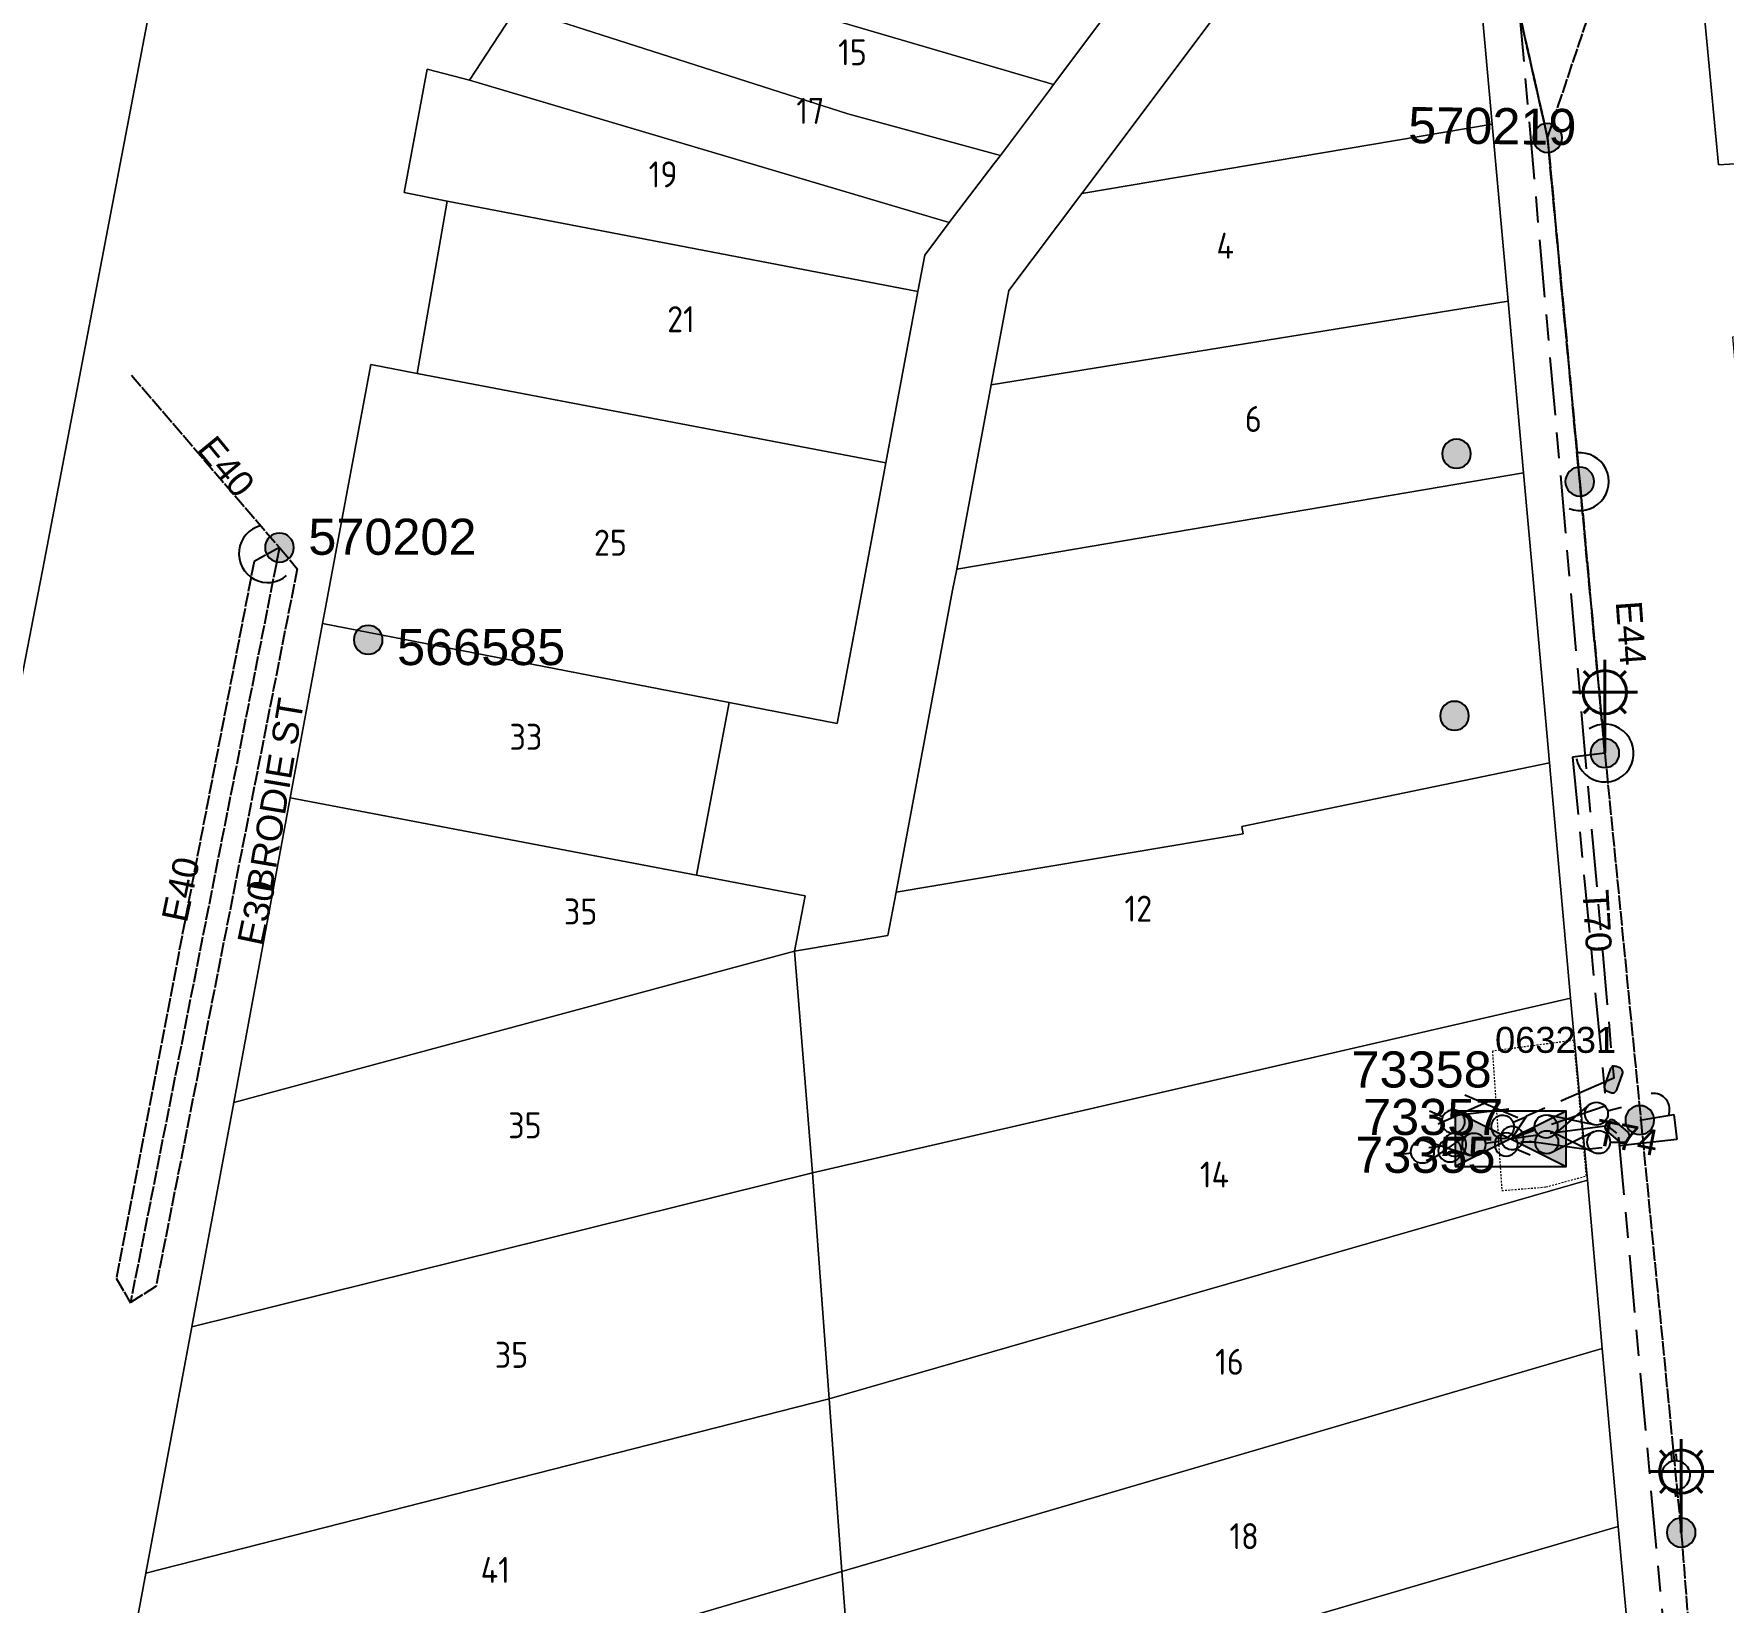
# Model space of a CAD drawing. Header units: metres. Extents: x 317295 to 318227, y 6256675 to 6257944.
# Drawn here: x 317571.5 to 317688.6, y 6256992.8 to 6257101.5 of the extents above; entities that cross this region are included whole.
import ezdxf
from ezdxf.enums import TextEntityAlignment as Align

# ---------------------------------------------------------------- set-up
doc = ezdxf.new("R2010")
doc.units = ezdxf.units.M
for name, pattern in [('Cable Exist OH', [1, 1, 0]), ('Cable Exist UG', [8.2, 4, -1.2, 1.8, -1.2]), ('HIDDEN', [0.375, 0.25, -0.125]), ('HIDDEN2', [0.1875, 0.125, -0.0625])]:
    doc.linetypes.add(name, pattern=pattern)
doc.layers.get('0').update_dxf_attribs({"color": 6})
for name, color, linetype, lineweight in [('Cadastre Buildings_SP_EXT', 9, 'Continuous', 5), ('Cadastre Land Parcels_SP_EXT', 9, 'Continuous', 5), ('Cadastre Other Property_SP_EXT', 9, 'HIDDEN', 5), ('Cadastre Roads_SP_EXT', 9, 'Continuous', 5)]:
    doc.layers.add(name, color=color, linetype=linetype, lineweight=lineweight)
for name, color, linetype in [('Equip_HV_EXT', 7, 'Continuous'), ('Equip_LV_EXT', 7, 'Continuous'), ('Equip_SP_LV_EXT', 7, 'Continuous'), ('Equip_SP_SL_EXT', 7, 'Continuous'), ('Mains_HV_EXT', 7, 'Continuous'), ('Mains_LV_EXT', 7, 'Continuous'), ('Mains_SL_EXT', 7, 'Continuous'), ('Sub_SP_EXT', 7, 'Continuous'), ('SupportsOH_SP_TR_HV_LV_SL_EXT', 7, 'Continuous')]:
    doc.layers.add(name, color=color, linetype=linetype)
doc.styles.add('iecARIAL', font='arial.ttf', dxfattribs={"height": 2})
doc.styles.add('iecISOCP', font='isocp.shx')
doc.styles.add('POLE_LABEL', font='arial.ttf')
doc.styles.get("Standard").update_dxf_attribs({"font": 'arial.ttf'})
doc.styles.add('SWITCH_LABEL', font='arial.ttf', dxfattribs={"height": 2.5})

# ---------------------------------------------------------------- blocks, each defined once
blk = doc.blocks.new('SUB_PADMOUNT_EXT')
for points in [[(0, 0), (-3.84, 1.92), (-3.84, -1.92)], [(0, 0), (3.84, 1.92), (3.84, -1.92)]]:
    blk.add_hatch(color=256).paths.add_polyline_path(points)
for p, q in [((3.84, 1.92), (-3.84, -1.92)), ((-3.84, 1.92), (3.84, -1.92))]:
    blk.add_line(p, q)
blk.add_lwpolyline([(-3.84, -1.92), (3.84, -1.92), (3.84, 1.92), (-3.84, 1.92)], close=True)
for tag, height, flags, p in [('ASSET_NUM', 2.5, 8, (2, 2)), ('STREET_CODE', 0.2, 9, (1.5, 0)), ('CONSTRUCTED_VOLTAGE', 0.2, 9, (1.5, -0.2)), ('OPERATING_VOLTAGE', 0.2, 9, (1.5, -0.6)), ('ORIENTATION', 0.2, 9, (1.5, -0.8)), ('OWNED_BY', 0.2, 9, (1.5, -1)), ('OPERATED_BY', 0.2, 9, (1.5, -1.2)), ('NO_PHASES', 0.2, 9, (1.5, -0.4)), ('SECONDARY_VOLTAGE', 0.2, 9, (1.5, -1.6)), ('STATE', 0.2, 9, (1.5, -1.8)), ('SUBSTATION_TYPE', 0.2, 9, (1.5, -2.2)), ('MAINTAINED_BY', 0.2, 9, (1.5, -1.4)), ('PARENT', 0.2, 9, (1.5, -2)), ('USAGE', 0.2, 9, (1.5, -2.4)), ('STREETNAME', 0.2, 9, (1.5, -3)), ('SUBURB', 0.2, 9, (1.5, -3.2)), ('Z', 0.2, 1, (1.5, -3.6)), ('LEGEND', 0.2, 9, (1.5, -2.6)), ('LOCATION', 0.2, 9, (1.5, -2.8)), ('NOTES', 0.2, 9, (1.5, -3.4))]:
    blk.add_attdef(tag, text='', height=height, dxfattribs=dict(flags=flags)).set_placement(p, align=Align.MIDDLE_LEFT)
blk = doc.blocks.new('LV_OH_LINKS_OPEN_EXT')
for p, q in [((-0.17, 4.97), (-0.17, 5.46)), ((0.17, 4.97), (0.17, 5.46)), ((-0.17, 3), (-0.17, 2.5)), ((0.17, 3), (0.17, 2.5))]:
    blk.add_line(p, q)
blk.add_lwpolyline([(0, 2.99, 1), (0, 4.98, 1)], format="xyb", close=True)
at = {"flags": 9}
for tag, p in [('ACTUAL_STATUS', (0, 0)), ('CONSTRUCTED_VOLTAGE', (0, -0.2)), ('OPERATING_VOLTAGE', (0, -0.6)), ('ORIENTATION', (0, -0.8)), ('OWNED_BY', (0, -1)), ('STATE', (0, -1.2)), ('NO_PHASES', (0, -0.4)), ('SWITCH_TYPE', (0, -1.4)), ('USAGE', (0, -1.6)), ('LEGEND', (0, -1.8)), ('NOTES', (0, -2))]:
    blk.add_attdef(tag, text='', height=0.2, dxfattribs=at).set_placement(p, align=Align.MIDDLE_LEFT)
at = {"flags": 1}
blk.add_attdef('Z', (0, 0), '', height=0.2, dxfattribs=at)
blk = doc.blocks.new('SL_LANTERN_EXT')
at = {"lineweight": 40}
for p, q in [((0, 1.97), (0, 6.47)), ((-1.46, 5.68), (-1.06, 5.28)), ((1.46, 5.68), (1.06, 5.28)), ((-2.25, 4.22), (2.25, 4.22)), ((-1.46, 2.76), (-1.06, 3.16)), ((0, 0), (0, 2.72)), ((1.46, 2.76), (1.06, 3.16))]:
    blk.add_line(p, q, dxfattribs=at)
blk.add_circle((0, 4.22), 1.5, dxfattribs=at)
at = {"style": 'iecARIAL', "flags": 8}
blk.add_attdef('ASSET_NUM', (1.5, 1.5), '', height=2.5, dxfattribs=at)
for tag, p, height, flags in [('CONSTRUCTED_VOLTAGE', (0.98, -0.65), 0.2, 9), ('CONTROL_TYPE', (0.98, -0.85), 0.2, 9), ('LANTERN_PURPOSE', (0.98, -1.05), 0.2, 9), ('LANTERN_TYPE', (0.98, -1.25), 0.2, 9), ('LNUMBER', (2.18, -3.25), 2.5, 8), ('OPERATING_VOLTAGE', (0.98, -1.65), 0.2, 9), ('ORIENTATION', (0.98, -1.85), 0.2, 9), ('OWNED_BY', (0.98, -2.05), 0.2, 9), ('STATE', (0.98, -2.25), 0.2, 9), ('NO_PHASES', (0.98, -1.45), 0.2, 9), ('USAGE', (0.98, -2.45), 0.2, 9), ('CEXIST', (0.98, -2.65), 0.2, 9), ('CNEW', (0.98, -2.85), 0.2, 9), ('CNUMBER', (0.98, -3.05), 0.2, 9), ('CREMOVE', (0.98, -3.25), 0.2, 9), ('CREPLACE', (0.98, -3.45), 0.2, 9), ('LKINGHEIGHT', (0.98, -3.65), 0.2, 9), ('LBRACKET', (0.98, -3.85), 0.2, 9), ('LBRACKETVOCAB', (0.98, -4.05), 0.2, 9), ('LCATEGORY', (0.98, -4.25), 0.2, 9), ('LCHARGE1', (0.98, -4.45), 0.2, 9), ('LCHARGE1PERCENT', (0.98, -4.65), 0.2, 9), ('LCHARGE2', (0.98, -4.85), 0.2, 9), ('LCHARGE2PERCENT', (0.98, -5.05), 0.2, 9), ('LCHARGE3', (0.98, -5.25), 0.2, 9), ('LCHARGE3PERCENT', (0.98, -5.45), 0.2, 9), ('LEXIST', (0.98, -5.65), 0.2, 9), ('LLAMP', (0.98, -5.85), 0.2, 9), ('LLAMPVOCAB', (0.98, -6.05), 0.2, 9), ('LMAST', (0.98, -6.25), 0.2, 9), ('LMASTVOCAB', (0.98, -6.45), 0.2, 9), ('LNEW', (0.98, -6.65), 0.2, 9), ('LANTNUMBER', (0.98, -6.85), 0.2, 9), ('LOUTREACH', (0.98, -7.25), 0.2, 9), ('LOUTREACHVOCAB', (0.98, -7.45), 0.2, 9), ('LRATECODE', (0.98, -7.65), 0.2, 9), ('LREMOVE', (0.98, -7.85), 0.2, 9), ('LREPLACE', (0.98, -8.05), 0.2, 9), ('LTYPE', (0.98, -8.25), 0.2, 9), ('STREETNAME', (0.98, -9.25), 0.2, 9), ('SUBURB', (0.98, -9.45), 0.2, 1), ('LTYPEVOCAB', (0.98, -8.45), 0.2, 9), ('LEGEND', (0.98, -8.65), 0.2, 9), ('LOCATION', (0.98, -8.85), 0.2, 9), ('NOTES', (0.98, -9.05), 0.2, 9)]:
    blk.add_attdef(tag, p, '', height=height, dxfattribs=dict(flags=flags))
blk = doc.blocks.new('POLE_EXT')
blk.add_hatch(color=256).paths.add_polyline_path([(-1, 0, 1), (1, 0, 1)])
blk.add_lwpolyline([(-1, 0, 1), (1, 0, 1)], format="xyb", close=True)
for tag, height, flags, p in [('pNumber', 2.5, 8, (-17.84, 2.07)), ('OWNED_BY', 0.2, 9, (1.35, -0.4)), ('SPECIAL_USE', 0.2, 9, (1.35, -0.8)), ('STATE', 0.2, 9, (1.35, -1)), ('PARENT', 0.2, 9, (1.35, -0.6)), ('USAGE', 0.2, 9, (1.35, -1.2)), ('cLV', 0.2, 9, (1.35, -1.4)), ('hDepth', 0.2, 9, (1.35, -1.6)), ('hDia', 0.2, 9, (1.35, -1.8)), ('cHV', 0.2, 9, (1.35, -2)), ('LBRACKET', 0.2, 9, (1.35, -2.2)), ('LExisting', 0.2, 9, (1.35, -2.4)), ('cLinedev', 0.2, 9, (1.35, -3.4)), ('LANTNUMBER', 0.2, 9, (1.35, -2.6)), ('LOther', 0.2, 9, (1.35, -2.8)), ('LRemove', 0.2, 9, (1.35, -3)), ('LEGEND', 0.2, 9, (1.35, -3.2)), ('LOCATION', 0.2, 9, (1.35, -3.6)), ('pExisting', 0.2, 9, (1.35, -3.8)), ('pFooting', 0.2, 9, (1.35, -4.4)), ('pNew', 0.2, 9, (1.35, -4.6)), ('PFNUMBER', 0.2, 9, (1.35, -4)), ('NEWPFNUMBER', 0.2, 9, (1.35, -4.2)), ('pRelocate', 0.2, 9, (1.35, -5)), ('pRemove', 0.2, 9, (1.35, -5.2)), ('pReplace', 0.2, 9, (1.35, -5.4)), ('pStay', 0.2, 9, (1.35, -5.6)), ('pType', 0.2, 9, (1.35, -5.8)), ('cspan', 0.2, 9, (1.35, -6)), ('STREETNAME', 0.2, 9, (1.35, -6.2)), ('SUBURB', 0.2, 9, (1.35, -6.4)), ('OPERATED_BY', 0.2, 9, (1.36, -7.01)), ('NOTES', 0.2, 9, (1.35, -6.6)), ('MAINTAINED_BY', 0.2, 9, (1.36, -6.81))]:
    blk.add_attdef(tag, text='', height=height, dxfattribs=dict(flags=flags)).set_placement(p, align=Align.MIDDLE_LEFT)
at = {"style": 'POLE_LABEL'}
for tag, height, flags, p in [('ASSET_NUM', 2.5, 8, (2, 2)), ('STRUCTURE_PLANT_NUMBER', 0.2, 9, (1.35, 0.03)), ('STREET_CODE', 0.2, 9, (1.35, -0.2))]:
    blk.add_attdef(tag, text='', height=height, dxfattribs=dict(at, flags=flags)).set_placement(p, align=Align.MIDDLE_LEFT)
at = {"flags": 1}
blk.add_attdef('Z', (1.35, -7.33), '', height=0.2, dxfattribs=at)
blk = doc.blocks.new('HV_STJ_EXT')
h = blk.add_hatch(color=256)
edge = h.paths.add_edge_path()
edge.add_ellipse((-0.59, 0.13), major_axis=(0.226, 0.226), ratio=1, start_angle=45, end_angle=135)
edge.add_line((-0.91, 0.13), (-0.91, -0.13))
edge.add_ellipse((-0.59, -0.13), major_axis=(0.226, 0.226), ratio=1, start_angle=135, end_angle=225)
edge.add_line((-0.59, -0.45), (0.59, -0.45))
edge.add_ellipse((0.59, -0.13), major_axis=(-0.226, 0.226), ratio=1, start_angle=135, end_angle=225)
edge.add_line((0.91, -0.13), (0.91, 0.13))
edge.add_ellipse((0.59, 0.13), major_axis=(-0.226, 0.226), ratio=1, start_angle=225, end_angle=315)
edge.add_line((0.59, 0.45), (-0.59, 0.45))
blk.add_lwpolyline([(-0.91, 0.13), (-0.91, -0.13, 0.414214), (-0.59, -0.45), (0.59, -0.45, 0.414214), (0.91, -0.13), (0.91, 0.13, 0.414214), (0.59, 0.45), (-0.59, 0.45, 0.414214)], format="xyb", close=True)
for tag, flags, p in [('ORIENTATION', 9, (1.5, 0)), ('Z', 1, (1.5, -0.8)), ('USAGE', 9, (1.5, -0.2)), ('LEGEND', 9, (1.5, -0.4)), ('NOTES', 9, (1.5, -0.6))]:
    blk.add_attdef(tag, text='', height=0.2, dxfattribs=dict(flags=flags)).set_placement(p, align=Align.MIDDLE_LEFT)
blk = doc.blocks.new('LV_UG_DFUSE_CLOSED_EXT')
for points in [[(1, 0), (0, 0)], [(5.04, 0.73), (2.16, -0.72)], [(5.05, -0.71), (2.16, 0.72)], [(6.2, 0.01), (7.2, 0.01)]]:
    blk.add_lwpolyline(points)
for centre in [(1.8, 0), (5.4, 0.01)]:
    blk.add_circle(centre, 0.8)
at = {"flags": 9}
for tag, p in [('ACTUAL_STATUS', (0, 0)), ('CONSTRUCTED_VOLTAGE', (0, -0.2)), ('OPERATING_VOLTAGE', (0, -0.6)), ('ORIENTATION', (0, -0.8)), ('STATE', (0, -1)), ('SWITCH_TYPE', (0, -1.2)), ('NO_PHASES', (0, -0.4)), ('USAGE', (0, -1.4)), ('NOTES', (0, -1.6))]:
    blk.add_attdef(tag, text='', height=0.2, dxfattribs=at).set_placement(p, align=Align.MIDDLE_LEFT)
at = {"flags": 1}
blk.add_attdef('Z', (0, 0), '', height=0.2, dxfattribs=at)
blk = doc.blocks.new('SWG_HOLEC_SU_EXT')
blk.add_line((1.8, -2), (5.8, -2))
for points in [[(1, 0), (0, 0)], [(6.6, 0), (7.6, 0)]]:
    blk.add_lwpolyline(points)
for points in [[(1.8, -0.8, 1), (1.8, 0.8, 1)], [(5.8, -0.8, 1), (5.8, 0.8, 1)]]:
    blk.add_lwpolyline(points, format="xyb", close=True)
at = {"style": 'SWITCH_LABEL', "flags": 8}
blk.add_attdef('ASSET_NUM', text='', height=2.5, rotation=179.9544, dxfattribs=at).set_placement((-2.4, 0), align=Align.MIDDLE_LEFT)
at = {"flags": 1}
blk.add_attdef('Z', (0, 0), '', height=0.2, dxfattribs=at)
at = {"flags": 9}
for tag, p in [('ACTUAL_STATUS', (0, -0.4)), ('CONSTRUCTED_VOLTAGE', (0, -0.6)), ('OPERATING_VOLTAGE', (0, -1)), ('ORIENTATION', (0, -1.2)), ('NO_PHASES', (0, -0.8)), ('OWNED_BY', (0, -1.4)), ('STATE', (0, -1.8)), ('SWITCH_TYPE', (0, -2)), ('PARENT', (0, -1.6)), ('USAGE', (0, -2.2)), ('LOCATION', (0, -2.4)), ('STREETNAME', (0, -2.6)), ('SUBURB', (0, -2.8)), ('NOTES', (0, -3))]:
    blk.add_attdef(tag, text='', height=0.2, dxfattribs=at).set_placement(p, align=Align.MIDDLE_LEFT)
at = {"style": 'SWITCH_LABEL', "flags": 9}
blk.add_attdef('STREET_CODE', text='', height=0.2, dxfattribs=at).set_placement((0, -0.2), align=Align.MIDDLE_LEFT)

msp = doc.modelspace()

# ---------------------------------------------------------------- linework, layer by layer
at = {"layer": 'Cadastre Buildings_SP_EXT', "linetype": 'Continuous'}
msp.add_lwpolyline([(317675.4, 6257063.7), (317674.74, 6257071.08), (317635.46, 6257064.39), (317635.18, 6257062.93), (317631.27, 6257042.02), (317655.32, 6257046.06), (317655.21, 6257046.56), (317676.53, 6257050.98), (317675.4, 6257063.7)], close=True, dxfattribs=at)
at = {"layer": 'Cadastre Land Parcels_SP_EXT', "linetype": 'Continuous'}
msp.add_lwpolyline([(317569.06, 6257048.55), (317571.62, 6257061.69), (317572.15, 6257064.42), (317580.84, 6257109.9), (317612.5, 6257151.47), (317624.49, 6257167.22), (317633.12, 6257193.05), (317633.12, 6257193.05), (317621.64, 6257196.83), (317601.35, 6257203.5), (317601.34, 6257203.48), (317577.76, 6257173.13), (317566.03, 6257176.97)], dxfattribs=at)
for points in [[(317670.19, 6257121.62), (317670.12, 6257121.94), (317669.97, 6257122.23), (317669.75, 6257122.46), (317669.47, 6257122.63), (317669.16, 6257122.72), (317668.84, 6257122.72), (317668.52, 6257122.65), (317668.24, 6257122.48), (317668.01, 6257122.25), (317644.13, 6257090.43), (317672.57, 6257095.22), (317670.19, 6257121.62)], [(317645.87, 6257102.88), (317612.2, 6257114.35), (317608.6, 6257108.84), (317608.05, 6257107.99), (317642.18, 6257097.97), (317645.87, 6257102.88)], [(317642.18, 6257097.97), (317608.05, 6257107.99), (317604.98, 6257103.28), (317627.92, 6257095.93), (317638.49, 6257093.06), (317641.89, 6257097.57), (317642.18, 6257097.97)], [(317723.95, 6257102.48), (317723.59, 6257106.42), (317687.11, 6257104.39), (317688.25, 6257092.41), (317690.54, 6257092.55), (317724.55, 6257095.45), (317723.95, 6257102.48)], [(317638.49, 6257093.06), (317627.92, 6257095.93), (317604.98, 6257103.28), (317601.71, 6257098.28), (317634.94, 6257088.4), (317638.06, 6257092.5), (317638.49, 6257093.06)], [(317634.94, 6257088.4), (317601.71, 6257098.28), (317598.77, 6257099.04), (317597.19, 6257090.48), (317600.17, 6257089.89), (317632.78, 6257083.64), (317633.25, 6257086.14), (317634.94, 6257088.4)], [(317673.67, 6257082.97), (317672.57, 6257095.22), (317644.13, 6257090.43), (317639.08, 6257083.7), (317637.85, 6257077.17), (317673.67, 6257082.97)], [(317632.78, 6257083.64), (317600.17, 6257089.89), (317598.08, 6257077.95), (317630.56, 6257071.77), (317632.78, 6257083.64)], [(317674.74, 6257071.08), (317673.67, 6257082.97), (317637.85, 6257077.17), (317635.46, 6257064.39), (317674.74, 6257071.08)], [(317598.08, 6257077.95), (317594.86, 6257078.57), (317591.8, 6257062.1), (317591.53, 6257060.63), (317619.7, 6257055.15), (317627.18, 6257053.7), (317628.89, 6257062.81), (317630.56, 6257071.77), (317598.08, 6257077.95)], [(317619.7, 6257055.15), (317591.53, 6257060.63), (317589.28, 6257048.55), (317617.43, 6257043.21), (317619.7, 6257055.15)], [(317677.98, 6257034.67), (317676.53, 6257050.98), (317655.21, 6257046.56), (317655.32, 6257046.06), (317631.27, 6257042.02), (317630.69, 6257039.01), (317624.23, 6257037.93), (317625.47, 6257022.57), (317677.98, 6257034.67)], [(317585.37, 6257027.45), (317624.23, 6257037.93), (317624.96, 6257041.76), (317617.43, 6257043.21), (317589.28, 6257048.55), (317585.37, 6257027.45)], [(317625.47, 6257022.57), (317624.23, 6257037.93), (317585.37, 6257027.45), (317582.47, 6257011.92), (317625.47, 6257022.57)], [(317626.62, 6257006.93), (317679.16, 6257022.08), (317677.98, 6257034.67), (317625.47, 6257022.57), (317626.62, 6257006.93)], [(317626.62, 6257006.93), (317625.47, 6257022.57), (317582.47, 6257011.92), (317579.28, 6256994.85), (317626.62, 6257006.93)], [(317680.19, 6257010.4), (317679.16, 6257022.08), (317626.62, 6257006.93), (317627.5, 6256994.96), (317680.19, 6257010.4)], [(317681.3, 6256998.09), (317680.19, 6257010.4), (317627.5, 6256994.96), (317628.44, 6256982.6), (317681.3, 6256998.09)], [(317627.5, 6256994.96), (317626.62, 6257006.93), (317579.28, 6256994.85), (317576.51, 6256979.96), (317627.5, 6256994.96)], [(317682.39, 6256986.02), (317681.3, 6256998.09), (317628.44, 6256982.6), (317629.13, 6256973.44), (317629.34, 6256970.57), (317682.39, 6256986.02)], [(317628.44, 6256982.6), (317627.5, 6256994.96), (317576.51, 6256979.96), (317573.73, 6256965.02), (317628.44, 6256982.6)]]:
    msp.add_lwpolyline(points, close=True, dxfattribs=at)
at = {"layer": 'Cadastre Other Property_SP_EXT', "linetype": 'HIDDEN2'}
msp.add_lwpolyline([(317679.09, 6257022.37), (317678.22, 6257031.76), (317672.58, 6257031.01), (317673.23, 6257021.35), (317676.29, 6257021.6), (317679.09, 6257022.37)], close=True, dxfattribs=at)
at = {"layer": 'Cadastre Roads_SP_EXT', "linetype": 'Continuous'}
for points in [[(317645.87, 6257102.88), (317642.18, 6257097.97), (317641.89, 6257097.57), (317638.49, 6257093.06), (317638.06, 6257092.5), (317634.94, 6257088.4), (317633.25, 6257086.14), (317632.78, 6257083.64), (317630.56, 6257071.77), (317628.89, 6257062.81), (317627.18, 6257053.7), (317619.7, 6257055.15), (317617.43, 6257043.21), (317624.96, 6257041.76), (317624.23, 6257037.93), (317630.69, 6257039.01), (317631.27, 6257042.02), (317635.18, 6257062.93), (317635.46, 6257064.39), (317637.85, 6257077.17), (317639.08, 6257083.7), (317644.13, 6257090.43), (317668.01, 6257122.25)], [(317670.19, 6257121.62), (317672.57, 6257095.22), (317673.67, 6257082.97), (317674.74, 6257071.08), (317675.4, 6257063.7), (317676.53, 6257050.98), (317677.98, 6257034.67), (317679.16, 6257022.08), (317680.19, 6257010.4), (317681.3, 6256998.09), (317682.39, 6256986.02)], [(317580.84, 6257109.9), (317572.15, 6257064.42), (317571.62, 6257061.69), (317569.06, 6257048.55)], [(317697.87, 6256983.02), (317696.78, 6256995.3), (317695.69, 6257007.56), (317694.61, 6257019.81), (317693.53, 6257032), (317692.47, 6257043.91), (317691.4, 6257055.98), (317690.69, 6257063.99), (317690.32, 6257068.22), (317689.23, 6257080.49), (317691.63, 6257080.73), (317690.54, 6257092.55), (317688.25, 6257092.41), (317687.11, 6257104.39)], [(317576.51, 6256979.96), (317579.28, 6256994.85), (317582.47, 6257011.92), (317585.37, 6257027.45), (317589.28, 6257048.55), (317591.53, 6257060.63), (317591.8, 6257062.1), (317594.86, 6257078.57), (317598.08, 6257077.95), (317600.17, 6257089.89), (317597.19, 6257090.48), (317598.77, 6257099.04), (317601.71, 6257098.28), (317604.98, 6257103.28)]]:
    msp.add_lwpolyline(points, dxfattribs=at)
at = {"layer": 'Mains_HV_EXT', "linetype": 'Cable Exist UG'}
for points in [[(317617.03, 6257152.55), (317617.76, 6257153.49), (317631.85, 6257144.8), (317636.89, 6257145.69), (317666.92, 6257135.68), (317672.95, 6257119.89), (317680.98, 6257029.13)], [(317680.98, 6257029.14), (317674.93, 6257026.5), (317673.89, 6257024.94)], [(317681.2, 6257025.33), (317680.55, 6257025.83), (317673.89, 6257024.94)], [(317686.17, 6256977.87), (317685.45, 6256980.23), (317681.34, 6257025.04)]]:
    msp.add_lwpolyline(points, dxfattribs=at)
at = {"layer": 'Mains_LV_EXT', "linetype": 'Cable Exist OH'}
for points in [[(317676.4, 6257094.27), (317667.06, 6257135.56)], [(317678.63, 6257070.46), (317676.4, 6257094.27)], [(317578.28, 6257077.84), (317588.54, 6257065.89)], [(317680.37, 6257051.65), (317678.63, 6257070.46)], [(317588.54, 6257065.89), (317586.78, 6257064.92), (317577.23, 6257015.28), (317578.23, 6257013.54)], [(317588.54, 6257065.89), (317589.77, 6257064.43), (317579.99, 6257014.72), (317578.22, 6257013.59)], [(317680.37, 6257051.65), (317682.86, 6257026.24)], [(317682.86, 6257026.24), (317685.66, 6256997.66)], [(317685.66, 6256997.66), (317687.18, 6256978.31)]]:
    msp.add_lwpolyline(points, dxfattribs=at)
at = {"layer": 'Mains_LV_EXT', "linetype": 'Continuous'}
for points in [[(317677.9, 6257068.6, 1.271074), (317678.45, 6257072.45)], [(317587.24, 6257067.41, 1.262308), (317589.04, 6257063.95)], [(317678.4, 6257051.29, 3.298073), (317679.28, 6257053.33)], [(317684.77, 6257026.53, 0.581969), (317683.57, 6257028.07)]]:
    msp.add_lwpolyline(points, format="xyb", dxfattribs=at)
at = {"layer": 'Mains_LV_EXT', "linetype": 'Cable Exist UG'}
for points in [[(317680.37, 6257051.65), (317678.13, 6257051.38), (317680.46, 6257027.23), (317673.84, 6257024.94)], [(317682.79, 6257026.23), (317685.14, 6257026.61), (317685.36, 6257024.89), (317679.08, 6257024.2), (317673.84, 6257024.94)]]:
    msp.add_lwpolyline(points, dxfattribs=at)
at = {"layer": 'Mains_SL_EXT', "linetype": 'Cable Exist OH'}
for points in [[(317667.06, 6257135.56), (317676.4, 6257094.27)], [(317676.4, 6257094.27), (317683.06, 6257114.16)], [(317676.4, 6257094.27), (317678.63, 6257070.46), (317680.37, 6257051.65)], [(317578.28, 6257077.84), (317588.54, 6257065.89), (317578.22, 6257013.59)], [(317680.37, 6257051.65), (317682.86, 6257026.24), (317685.66, 6256997.66)]]:
    msp.add_lwpolyline(points, dxfattribs=at)

# ---------------------------------------------------------------- block references
at = {"layer": 'Equip_HV_EXT'}
ref = msp.add_blockref('SWG_HOLEC_SU_EXT', (317674.93, 6257026.49), dxfattribs=dict(at, rotation=203.9762730854804))
ref.add_attrib('ASSET_NUM', '73358', dxfattribs={"layer": '0', "height": 2.5, "style": 'SWITCH_LABEL'}).set_placement((317672.53, 6257027.74), align=Align.BOTTOM_RIGHT)
for p, rotation in [((317680.97, 6257029.04), 250.5599651403748), ((317681.22, 6257025.45), 319.3987051958312)]:
    msp.add_blockref('HV_STJ_EXT', p, dxfattribs=dict(at, rotation=rotation))
ref = msp.add_blockref('SWG_HOLEC_SU_EXT', (317675.19, 6257023.83), dxfattribs=dict(at, rotation=156.6415191303697))
ref.add_attrib('ASSET_NUM', '73355', dxfattribs={"layer": '0', "height": 2.5, "style": 'SWITCH_LABEL'}).set_placement((317672.79, 6257025.08), align=Align.TOP_RIGHT)
ref = msp.add_blockref('SWG_HOLEC_SU_EXT', (317675.73, 6257025.2), dxfattribs=dict(at, rotation=186.6415191945084))
ref.add_attrib('ASSET_NUM', '73357', dxfattribs={"layer": '0', "height": 2.5, "style": 'SWITCH_LABEL'}).set_placement((317673.33, 6257026.45), align=Align.MIDDLE_RIGHT)
at = {"layer": 'Equip_LV_EXT'}
for p, rotation in [((317674.55, 6257025.35), 14.13606156577364), ((317673.08, 6257024.78), 187.7651660770047)]:
    msp.add_blockref('LV_UG_DFUSE_CLOSED_EXT', p, dxfattribs=dict(at, rotation=rotation))
msp.add_blockref('LV_UG_DFUSE_CLOSED_EXT', (317674.54, 6257024.7), dxfattribs=at)
at = {"layer": 'Equip_SP_LV_EXT', "rotation": 5.409417796646151}
msp.add_blockref('LV_OH_LINKS_OPEN_EXT', (317685.66, 6256997.66), dxfattribs=at)
at = {"layer": 'Equip_SP_SL_EXT'}
for p in [(317680.37, 6257051.65), (317685.66, 6256997.66)]:
    msp.add_blockref('SL_LANTERN_EXT', p, dxfattribs=at)
at = {"layer": 'Sub_SP_EXT'}
msp.add_blockref('SUB_PADMOUNT_EXT', (317673.84, 6257024.94), dxfattribs=at)
at = {"layer": 'SupportsOH_SP_TR_HV_LV_SL_EXT'}
ref = msp.add_blockref('POLE_EXT', (317676.4, 6257094.27), dxfattribs=at)
ref.add_attrib('ASSET_NUM', '570219', dxfattribs={"layer": '0', "height": 2.5, "rotation": 359.2933, "style": 'POLE_LABEL'}).set_placement((317678.4, 6257095.02), align=Align.MIDDLE_RIGHT)
for p in [(317670.09, 6257072.39), (317678.63, 6257070.46), (317669.95, 6257054.24), (317680.37, 6257051.65), (317682.79, 6257026.23), (317685.66, 6256997.66)]:
    msp.add_blockref('POLE_EXT', p, dxfattribs=at)
ref = msp.add_blockref('POLE_EXT', (317588.54, 6257065.89), dxfattribs=at)
ref.add_attrib('ASSET_NUM', '570202', dxfattribs={"layer": '0', "height": 2.5, "style": 'POLE_LABEL'}).set_placement((317590.54, 6257066.64), align=Align.MIDDLE_LEFT)
ref = msp.add_blockref('POLE_EXT', (317594.69, 6257059.5), dxfattribs=at)
ref.add_attrib('ASSET_NUM', '566585', dxfattribs={"layer": '0', "height": 2.5, "style": 'POLE_LABEL'}).set_placement((317596.69, 6257060.25), align=Align.TOP_LEFT)

# ---------------------------------------------------------------- texts
at = {"layer": 'Cadastre Land Parcels_SP_EXT', "style": 'iecISOCP'}
for s, p in [('15', (317627.25, 6257099.3)), ('17', (317624.35, 6257095.24)), ('19', (317614.12, 6257090.84)), ('4', (317653.46, 6257085.9)), ('21', (317615.4, 6257080.81)), ('6', (317655.43, 6257073.9)), ('25', (317610.33, 6257065.33)), ('33', (317604.48, 6257051.88)), ('12', (317647.09, 6257039.98)), ('35', (317608.25, 6257039.78)), ('35', (317604.39, 6257024.97)), ('14', (317652.31, 6257021.56)), ('35', (317603.46, 6257009.07)), ('16', (317653.37, 6257008.59)), ('18', (317654.36, 6256996.51)), ('41', (317602.48, 6256994.17))]:
    msp.add_text(s, height=1.8, dxfattribs=at).set_placement(p)
at = {"layer": 'Cadastre Other Property_SP_EXT'}
msp.add_text('063231', height=1.8, dxfattribs=at).set_placement((317672.76, 6257030.89))
at = {"layer": 'Cadastre Roads_SP_EXT'}
msp.add_text('BRODIE ST', height=1.8, rotation=80.4833, dxfattribs=at).set_placement((317588.01, 6257041.91))
at = {"layer": 'Mains_LV_EXT'}
for s, rotation, p in [('E40', 309.525, (317582.73, 6257072.66)), ('E44', 274.1304, (317681.12, 6257062.13)), ('E40', 78.2197, (317582.12, 6257039.84)), ('E30', 78.1013, (317587.36, 6257038.22)), ('T70', 273.3233, (317678.82, 6257042.14)), ('T74', 348.7758, (317679.6, 6257024.57))]:
    msp.add_text(s, height=1.8, rotation=rotation, dxfattribs=at).set_placement(p)

doc.saveas('drawing.dxf')
